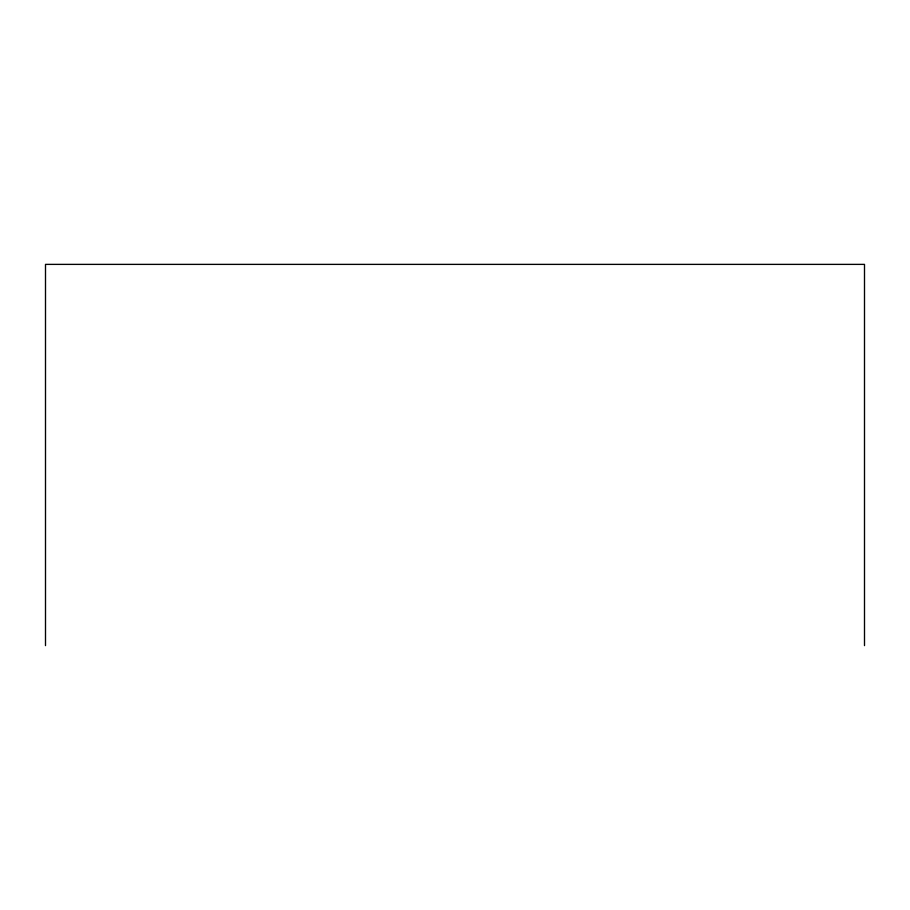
<?xml version="1.0" encoding="UTF-8"?>
<svg xmlns="http://www.w3.org/2000/svg" width="910" height="910" viewBox="0 0 910 910"><rect width="100%" height="100%" fill="white"/><g stroke="black" fill="none" stroke-linecap="round" stroke-linejoin="round"><path stroke-width="1.36" d="M864.5 645.622L864.5 264.378L45.5 264.378L45.5 645.622"/></g></svg>
